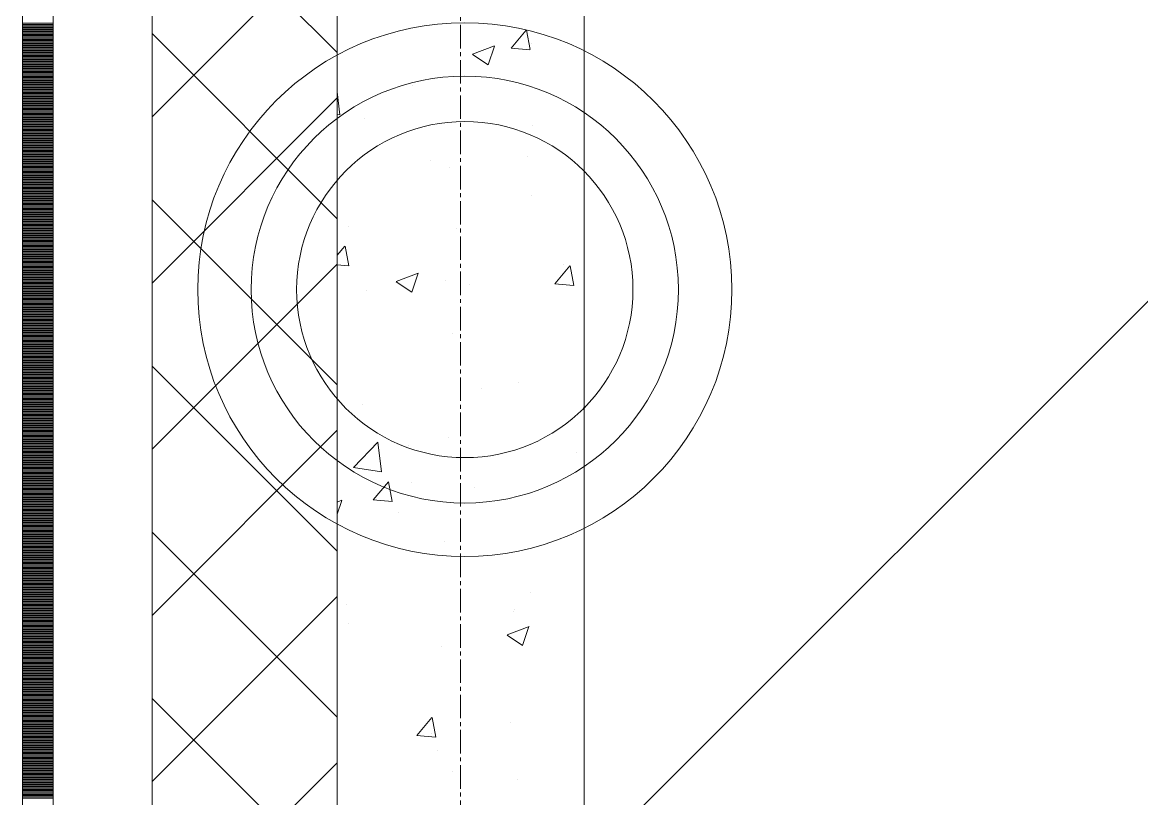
# Model space of a CAD drawing. Header units: millimetres. Extents: x 538266 to 1167394, y 114608 to 637157.
# Drawn here: x 828883 to 829789, y 169343 to 169972 of the extents above; entities that cross this region are included whole.
import ezdxf
from ezdxf.enums import TextEntityAlignment as Align

# ---------------------------------------------------------------- set-up
doc = ezdxf.new("R2010")
doc.units = ezdxf.units.MM
doc.linetypes.add('CENTER2', pattern=[28.575, 19.05, -3.175, 3.175, -3.175])
doc.linetypes.add('DASHED', pattern=[19.05, 12.7, -6.35])
doc.layers.get('Defpoints').update_dxf_attribs({"color": 140})
doc.layers.add('АР_Делит', color=120, linetype='Continuous', lineweight=0, plot=False)
for name, color, linetype, lineweight in [('АР_Стены ПЕНОблок', 52, 'Continuous', 20), ('АР_Тонкая', 254, 'Continuous', 5), ('АР_Утеплитель', 31, 'Continuous', 0), ('АР_Штриховка', 8, 'Continuous', 0)]:
    doc.layers.add(name, color=color, linetype=linetype, lineweight=lineweight)
doc.layers.add('РД_Оси_100', color=7, linetype='Continuous', lineweight=0, true_color=0x525252)
doc.layers.add('ФВ-5', color=7, linetype='Continuous')
doc.styles.add('style1', font='ARIALN.TTF')

# ---------------------------------------------------------------- blocks, each defined once
blk = doc.blocks.new('2_этаж')
at = {"layer": 'АР_Делит', "color": 18, "true_color": 0x000000}
for radius in [216.34, 173.04, 136.21]:
    blk.add_circle((672876.96, 169755.17), radius, dxfattribs=at)
at = {"layer": 'АР_Стены ПЕНОблок', "color": 18, "linetype": 'Continuous', "lineweight": 20, "true_color": 0x000000}
for p, q in [((672773.57, 213213.25), (672773.57, 137013.25)), ((672973.57, 137013.25), (672973.57, 213213.25))]:
    blk.add_line(p, q, dxfattribs=at)
at = {"layer": 'АР_Тонкая', "color": 18, "linetype": 'Continuous', "lineweight": 5, "true_color": 0x000000}
for p, q in [((672518.57, 213213.25), (672518.57, 137013.25)), ((672543.57, 213213.25), (672543.57, 137013.25)), ((672543.57, 137013.25), (672543.57, 213213.25)), ((672623.57, 137013.25), (672623.57, 213213.25))]:
    blk.add_line(p, q, dxfattribs=at)
at = {"layer": 'АР_Утеплитель', "color": 18, "linetype": 'Continuous', "lineweight": 0, "true_color": 0x000000}
for p, q in [((672623.57, 213213.25), (672623.57, 137013.25)), ((672773.57, 137013.25), (672773.57, 213213.25))]:
    blk.add_line(p, q, dxfattribs=at)
at = {"layer": 'АР_Штриховка', "color": 18, "linetype": 'Continuous', "lineweight": 0, "true_color": 0x000000}
for p, q in [((672773.57, 169947.32), (672623.57, 170097.32)), ((672623.57, 169895.18), (672773.57, 170045.18)), ((672518.57, 169971), (672543.57, 169971)), ((672518.57, 169970), (672543.57, 169970)), ((672518.57, 169969), (672543.57, 169969)), ((672518.57, 169968), (672543.57, 169968)), ((672518.57, 169967), (672543.57, 169967)), ((672518.57, 169966), (672543.57, 169966)), ((672518.57, 169965), (672543.57, 169965)), ((672518.57, 169964), (672543.57, 169964)), ((672518.57, 169963), (672543.57, 169963)), ((672518.57, 169962), (672543.57, 169962)), ((672518.57, 169961), (672543.57, 169961)), ((672518.57, 169960), (672543.57, 169960)), ((672518.57, 169959), (672543.57, 169959)), ((672518.57, 169958), (672543.57, 169958)), ((672773.57, 169812.61), (672623.57, 169962.61)), ((672914.52, 169950.92), (672926.77, 169965.52)), ((672929.91, 169949.63), (672926.97, 169965.55)), ((672518.57, 169957), (672543.57, 169957)), ((672518.57, 169956), (672543.57, 169956)), ((672518.57, 169955), (672543.57, 169955)), ((672518.57, 169954), (672543.57, 169954)), ((672518.57, 169953), (672543.57, 169953)), ((672518.57, 169952), (672543.57, 169952)), ((672518.57, 169951), (672543.57, 169951)), ((672518.57, 169950), (672543.57, 169950)), ((672518.57, 169949), (672543.57, 169949)), ((672883.2, 169945.89), (672900.98, 169952.72)), ((672895.78, 169937.23), (672900.93, 169952.57)), ((672914.52, 169950.92), (672929.7, 169949.59)), ((672931, 169954.47), (672931, 169954.47)), ((672518.57, 169948), (672543.57, 169948)), ((672518.57, 169947), (672543.57, 169947)), ((672518.57, 169946), (672543.57, 169946)), ((672518.57, 169945), (672543.57, 169945)), ((672518.57, 169944), (672543.57, 169944)), ((672518.57, 169943), (672543.57, 169943)), ((672518.57, 169942), (672543.57, 169942)), ((672518.57, 169941), (672543.57, 169941)), ((672518.57, 169940), (672543.57, 169940)), ((672883.13, 169945.75), (672895.77, 169937.23)), ((672518.57, 169939), (672543.57, 169939)), ((672518.57, 169938), (672543.57, 169938)), ((672518.57, 169937), (672543.57, 169937)), ((672518.57, 169936), (672543.57, 169936)), ((672518.57, 169935), (672543.57, 169935)), ((672518.57, 169934), (672543.57, 169934)), ((672518.57, 169933), (672543.57, 169933)), ((672518.57, 169932), (672543.57, 169932)), ((672518.57, 169931), (672543.57, 169931)), ((672518.57, 169930), (672543.57, 169930)), ((672518.57, 169929), (672543.57, 169929)), ((672518.57, 169928), (672543.57, 169928)), ((672518.57, 169927), (672543.57, 169927)), ((672518.57, 169926), (672543.57, 169926)), ((672518.57, 169925), (672543.57, 169925)), ((672518.57, 169924), (672543.57, 169924)), ((672518.57, 169923), (672543.57, 169923)), ((672518.57, 169922), (672543.57, 169922)), ((672518.57, 169921), (672543.57, 169921)), ((672518.57, 169920), (672543.57, 169920)), ((672518.57, 169919), (672543.57, 169919)), ((672518.57, 169918), (672543.57, 169918)), ((672518.57, 169917), (672543.57, 169917)), ((672518.57, 169916), (672543.57, 169916)), ((672518.57, 169915), (672543.57, 169915)), ((672518.57, 169914), (672543.57, 169914)), ((672518.57, 169913), (672543.57, 169913)), ((672775.73, 169896.89), (672773.57, 169915.48)), ((672834.22, 169920.47), (672834.22, 169920.47)), ((672518.57, 169912), (672543.57, 169912)), ((672518.57, 169911), (672543.57, 169911)), ((672518.57, 169910), (672543.57, 169910)), ((672518.57, 169909), (672543.57, 169909)), ((672518.57, 169908), (672543.57, 169908)), ((672518.57, 169907), (672543.57, 169907)), ((672518.57, 169906), (672543.57, 169906)), ((672518.57, 169905), (672543.57, 169905)), ((672518.57, 169904), (672543.57, 169904)), ((672623.57, 169760.48), (672773.57, 169910.48)), ((672518.57, 169903), (672543.57, 169903)), ((672518.57, 169902), (672543.57, 169902)), ((672518.57, 169901), (672543.57, 169901)), ((672518.57, 169900), (672543.57, 169900)), ((672518.57, 169899), (672543.57, 169899)), ((672518.57, 169898), (672543.57, 169898)), ((672518.57, 169897), (672543.57, 169897)), ((672518.57, 169896), (672543.57, 169896)), ((672518.57, 169895), (672543.57, 169895)), ((672773.57, 169897.12), (672775.72, 169896.79)), ((672518.57, 169894), (672543.57, 169894)), ((672518.57, 169893), (672543.57, 169893)), ((672518.57, 169892), (672543.57, 169892)), ((672518.57, 169891), (672543.57, 169891)), ((672518.57, 169890), (672543.57, 169890)), ((672518.57, 169889), (672543.57, 169889)), ((672518.57, 169888), (672543.57, 169888)), ((672518.57, 169887), (672543.57, 169887)), ((672518.57, 169886), (672543.57, 169886)), ((672795.95, 169893.72), (672795.95, 169893.72)), ((672873.19, 169888.84), (672873.19, 169888.84)), ((672931.54, 169887.99), (672931.54, 169887.99)), ((672518.57, 169885), (672543.57, 169885)), ((672518.57, 169884), (672543.57, 169884)), ((672518.57, 169883), (672543.57, 169883)), ((672518.57, 169882), (672543.57, 169882)), ((672518.57, 169881), (672543.57, 169881)), ((672518.57, 169880), (672543.57, 169880)), ((672518.57, 169879), (672543.57, 169879)), ((672518.57, 169878), (672543.57, 169878)), ((672518.57, 169877), (672543.57, 169877)), ((672518.57, 169876), (672543.57, 169876)), ((672518.57, 169875), (672543.57, 169875)), ((672518.57, 169874), (672543.57, 169874)), ((672518.57, 169873), (672543.57, 169873)), ((672518.57, 169872), (672543.57, 169872)), ((672518.57, 169871), (672543.57, 169871)), ((672518.57, 169870), (672543.57, 169870)), ((672518.57, 169869), (672543.57, 169869)), ((672518.57, 169868), (672543.57, 169868)), ((672518.57, 169867), (672543.57, 169867)), ((672518.57, 169866), (672543.57, 169866)), ((672518.57, 169865), (672543.57, 169865)), ((672518.57, 169864), (672543.57, 169864)), ((672518.57, 169863), (672543.57, 169863)), ((672518.57, 169862), (672543.57, 169862)), ((672518.57, 169861), (672543.57, 169861)), ((672518.57, 169860), (672543.57, 169860)), ((672518.57, 169859), (672543.57, 169859)), ((672518.57, 169858), (672543.57, 169858)), ((672849.51, 169859.6), (672849.51, 169859.6)), ((672927.76, 169862.66), (672927.76, 169862.66)), ((672518.57, 169857), (672543.57, 169857)), ((672518.57, 169856), (672543.57, 169856)), ((672518.57, 169855), (672543.57, 169855)), ((672518.57, 169854), (672543.57, 169854)), ((672518.57, 169853), (672543.57, 169853)), ((672518.57, 169852), (672543.57, 169852)), ((672518.57, 169851), (672543.57, 169851)), ((672518.57, 169850), (672543.57, 169850)), ((672518.57, 169849), (672543.57, 169849)), ((672864.18, 169854.29), (672864.18, 169854.29)), ((672518.57, 169848), (672543.57, 169848)), ((672518.57, 169847), (672543.57, 169847)), ((672518.57, 169846), (672543.57, 169846)), ((672518.57, 169845), (672543.57, 169845)), ((672518.57, 169844), (672543.57, 169844)), ((672518.57, 169843), (672543.57, 169843)), ((672518.57, 169842), (672543.57, 169842)), ((672518.57, 169841), (672543.57, 169841)), ((672518.57, 169840), (672543.57, 169840)), ((672518.57, 169839), (672543.57, 169839)), ((672518.57, 169838), (672543.57, 169838)), ((672518.57, 169837), (672543.57, 169837)), ((672518.57, 169836), (672543.57, 169836)), ((672518.57, 169835), (672543.57, 169835)), ((672518.57, 169834), (672543.57, 169834)), ((672518.57, 169833), (672543.57, 169833)), ((672518.57, 169832), (672543.57, 169832)), ((672518.57, 169831), (672543.57, 169831)), ((672931.23, 169831.58), (672931.23, 169831.58)), ((672518.57, 169830), (672543.57, 169830)), ((672518.57, 169829), (672543.57, 169829)), ((672518.57, 169828), (672543.57, 169828)), ((672518.57, 169827), (672543.57, 169827)), ((672518.57, 169826), (672543.57, 169826)), ((672518.57, 169825), (672543.57, 169825)), ((672518.57, 169824), (672543.57, 169824)), ((672518.57, 169823), (672543.57, 169823)), ((672518.57, 169822), (672543.57, 169822)), ((672773.57, 169677.91), (672623.57, 169827.91)), ((672518.57, 169821), (672543.57, 169821)), ((672518.57, 169820), (672543.57, 169820)), ((672518.57, 169819), (672543.57, 169819)), ((672518.57, 169818), (672543.57, 169818)), ((672518.57, 169817), (672543.57, 169817)), ((672518.57, 169816), (672543.57, 169816)), ((672518.57, 169815), (672543.57, 169815)), ((672518.57, 169814), (672543.57, 169814)), ((672518.57, 169813), (672543.57, 169813)), ((672518.57, 169812), (672543.57, 169812)), ((672518.57, 169811), (672543.57, 169811)), ((672518.57, 169810), (672543.57, 169810)), ((672518.57, 169809), (672543.57, 169809)), ((672518.57, 169808), (672543.57, 169808)), ((672518.57, 169807), (672543.57, 169807)), ((672518.57, 169806), (672543.57, 169806)), ((672518.57, 169805), (672543.57, 169805)), ((672518.57, 169804), (672543.57, 169804)), ((672783.1, 169806.15), (672783.1, 169806.15)), ((672870.1, 169804.28), (672870.1, 169804.28)), ((672518.57, 169803), (672543.57, 169803)), ((672518.57, 169802), (672543.57, 169802)), ((672518.57, 169801), (672543.57, 169801)), ((672518.57, 169800), (672543.57, 169800)), ((672518.57, 169799), (672543.57, 169799)), ((672518.57, 169798), (672543.57, 169798)), ((672518.57, 169797), (672543.57, 169797)), ((672518.57, 169796), (672543.57, 169796)), ((672518.57, 169795), (672543.57, 169795)), ((672518.57, 169794), (672543.57, 169794)), ((672518.57, 169793), (672543.57, 169793)), ((672518.57, 169792), (672543.57, 169792)), ((672518.57, 169791), (672543.57, 169791)), ((672518.57, 169790), (672543.57, 169790)), ((672518.57, 169789), (672543.57, 169789)), ((672518.57, 169788), (672543.57, 169788)), ((672518.57, 169787), (672543.57, 169787)), ((672518.57, 169786), (672543.57, 169786)), ((672773.57, 169782.95), (672779.82, 169790.4)), ((672782.96, 169774.51), (672780.03, 169790.43)), ((672518.57, 169785), (672543.57, 169785)), ((672518.57, 169784), (672543.57, 169784)), ((672518.57, 169783), (672543.57, 169783)), ((672518.57, 169782), (672543.57, 169782)), ((672518.57, 169781), (672543.57, 169781)), ((672518.57, 169780), (672543.57, 169780)), ((672518.57, 169779), (672543.57, 169779)), ((672518.57, 169778), (672543.57, 169778)), ((672518.57, 169777), (672543.57, 169777)), ((672518.57, 169776), (672543.57, 169776)), ((672518.57, 169775), (672543.57, 169775)), ((672518.57, 169774), (672543.57, 169774)), ((672518.57, 169773), (672543.57, 169773)), ((672518.57, 169772), (672543.57, 169772)), ((672518.57, 169771), (672543.57, 169771)), ((672518.57, 169770), (672543.57, 169770)), ((672518.57, 169769), (672543.57, 169769)), ((672518.57, 169768), (672543.57, 169768)), ((672623.57, 169625.77), (672773.57, 169775.77)), ((672773.57, 169775.28), (672782.76, 169774.47)), ((672821.39, 169761.7), (672839.18, 169768.53)), ((672833.98, 169753.04), (672839.13, 169768.39)), ((672949.76, 169759.87), (672962.01, 169774.46)), ((672957.14, 169775.14), (672957.14, 169775.14)), ((672965.15, 169758.57), (672962.21, 169774.49)), ((672518.57, 169767), (672543.57, 169767)), ((672518.57, 169766), (672543.57, 169766)), ((672518.57, 169765), (672543.57, 169765)), ((672518.57, 169764), (672543.57, 169764)), ((672518.57, 169763), (672543.57, 169763)), ((672518.57, 169762), (672543.57, 169762)), ((672518.57, 169761), (672543.57, 169761)), ((672518.57, 169760), (672543.57, 169760)), ((672518.57, 169759), (672543.57, 169759)), ((672821.33, 169761.56), (672833.97, 169753.04)), ((672860.95, 169762.48), (672860.95, 169762.48)), ((672881.01, 169758.88), (672881.01, 169758.88)), ((672949.76, 169759.86), (672964.94, 169758.53)), ((672518.57, 169758), (672543.57, 169758)), ((672518.57, 169757), (672543.57, 169757)), ((672518.57, 169756), (672543.57, 169756)), ((672518.57, 169755), (672543.57, 169755)), ((672518.57, 169754), (672543.57, 169754)), ((672518.57, 169753), (672543.57, 169753)), ((672518.57, 169752), (672543.57, 169752)), ((672518.57, 169751), (672543.57, 169751)), ((672518.57, 169750), (672543.57, 169750)), ((672797.36, 169754.11), (672797.36, 169754.11)), ((672518.57, 169749), (672543.57, 169749)), ((672518.57, 169748), (672543.57, 169748)), ((672518.57, 169747), (672543.57, 169747)), ((672518.57, 169746), (672543.57, 169746)), ((672518.57, 169745), (672543.57, 169745)), ((672518.57, 169744), (672543.57, 169744)), ((672518.57, 169743), (672543.57, 169743)), ((672518.57, 169742), (672543.57, 169742)), ((672518.57, 169741), (672543.57, 169741)), ((672518.57, 169740), (672543.57, 169740)), ((672518.57, 169739), (672543.57, 169739)), ((672518.57, 169738), (672543.57, 169738)), ((672518.57, 169737), (672543.57, 169737)), ((672518.57, 169736), (672543.57, 169736)), ((672518.57, 169735), (672543.57, 169735)), ((672518.57, 169734), (672543.57, 169734)), ((672518.57, 169733), (672543.57, 169733)), ((672518.57, 169732), (672543.57, 169732)), ((672518.57, 169731), (672543.57, 169731)), ((672518.57, 169730), (672543.57, 169730)), ((672518.57, 169729), (672543.57, 169729)), ((672518.57, 169728), (672543.57, 169728)), ((672518.57, 169727), (672543.57, 169727)), ((672518.57, 169726), (672543.57, 169726)), ((672518.57, 169725), (672543.57, 169725)), ((672518.57, 169724), (672543.57, 169724)), ((672518.57, 169723), (672543.57, 169723)), ((672518.57, 169722), (672543.57, 169722)), ((672518.57, 169721), (672543.57, 169721)), ((672518.57, 169720), (672543.57, 169720)), ((672518.57, 169719), (672543.57, 169719)), ((672518.57, 169718), (672543.57, 169718)), ((672518.57, 169717), (672543.57, 169717)), ((672518.57, 169716), (672543.57, 169716)), ((672518.57, 169715), (672543.57, 169715)), ((672518.57, 169714), (672543.57, 169714)), ((672518.57, 169713), (672543.57, 169713)), ((672867.01, 169719.73), (672867.01, 169719.73)), ((672518.57, 169712), (672543.57, 169712)), ((672518.57, 169711), (672543.57, 169711)), ((672518.57, 169710), (672543.57, 169710)), ((672518.57, 169709), (672543.57, 169709)), ((672518.57, 169708), (672543.57, 169708)), ((672518.57, 169707), (672543.57, 169707)), ((672518.57, 169706), (672543.57, 169706)), ((672518.57, 169705), (672543.57, 169705)), ((672518.57, 169704), (672543.57, 169704)), ((672518.57, 169703), (672543.57, 169703)), ((672518.57, 169702), (672543.57, 169702)), ((672518.57, 169701), (672543.57, 169701)), ((672518.57, 169700), (672543.57, 169700)), ((672518.57, 169699), (672543.57, 169699)), ((672518.57, 169698), (672543.57, 169698)), ((672518.57, 169697), (672543.57, 169697)), ((672518.57, 169696), (672543.57, 169696)), ((672518.57, 169695), (672543.57, 169695)), ((672518.57, 169694), (672543.57, 169694)), ((672518.57, 169693), (672543.57, 169693)), ((672518.57, 169692), (672543.57, 169692)), ((672518.57, 169691), (672543.57, 169691)), ((672518.57, 169690), (672543.57, 169690)), ((672518.57, 169689), (672543.57, 169689)), ((672518.57, 169688), (672543.57, 169688)), ((672518.57, 169687), (672543.57, 169687)), ((672518.57, 169686), (672543.57, 169686)), ((672773.57, 169543.21), (672623.57, 169693.21)), ((672518.57, 169685), (672543.57, 169685)), ((672518.57, 169684), (672543.57, 169684)), ((672518.57, 169683), (672543.57, 169683)), ((672518.57, 169682), (672543.57, 169682)), ((672518.57, 169681), (672543.57, 169681)), ((672518.57, 169680), (672543.57, 169680)), ((672518.57, 169679), (672543.57, 169679)), ((672518.57, 169678), (672543.57, 169678)), ((672518.57, 169677), (672543.57, 169677)), ((672920.74, 169680.03), (672920.74, 169680.03)), ((672518.57, 169676), (672543.57, 169676)), ((672518.57, 169675), (672543.57, 169675)), ((672518.57, 169674), (672543.57, 169674)), ((672518.57, 169673), (672543.57, 169673)), ((672518.57, 169672), (672543.57, 169672)), ((672518.57, 169671), (672543.57, 169671)), ((672518.57, 169670), (672543.57, 169670)), ((672518.57, 169669), (672543.57, 169669)), ((672518.57, 169668), (672543.57, 169668)), ((672890.32, 169674.96), (672890.32, 169674.96)), ((672518.57, 169667), (672543.57, 169667)), ((672518.57, 169666), (672543.57, 169666)), ((672518.57, 169665), (672543.57, 169665)), ((672518.57, 169664), (672543.57, 169664)), ((672518.57, 169663), (672543.57, 169663)), ((672518.57, 169662), (672543.57, 169662)), ((672518.57, 169661), (672543.57, 169661)), ((672518.57, 169660), (672543.57, 169660)), ((672518.57, 169659), (672543.57, 169659)), ((672794.13, 169662.3), (672794.13, 169662.3)), ((672972.95, 169659.3), (672973.57, 169658.88)), ((672973.01, 169659.44), (672973.57, 169659.65)), ((672518.57, 169658), (672543.57, 169658)), ((672518.57, 169657), (672543.57, 169657)), ((672518.57, 169656), (672543.57, 169656)), ((672518.57, 169655), (672543.57, 169655)), ((672518.57, 169654), (672543.57, 169654)), ((672518.57, 169653), (672543.57, 169653)), ((672518.57, 169652), (672543.57, 169652)), ((672518.57, 169651), (672543.57, 169651)), ((672518.57, 169650), (672543.57, 169650)), ((672518.57, 169649), (672543.57, 169649)), ((672518.57, 169648), (672543.57, 169648)), ((672518.57, 169647), (672543.57, 169647)), ((672518.57, 169646), (672543.57, 169646)), ((672518.57, 169645), (672543.57, 169645)), ((672518.57, 169644), (672543.57, 169644)), ((672518.57, 169643), (672543.57, 169643)), ((672518.57, 169642), (672543.57, 169642)), ((672518.57, 169641), (672543.57, 169641)), ((672623.57, 169491.07), (672773.57, 169641.07)), ((672518.57, 169640), (672543.57, 169640)), ((672518.57, 169639), (672543.57, 169639)), ((672518.57, 169638), (672543.57, 169638)), ((672518.57, 169637), (672543.57, 169637)), ((672518.57, 169636), (672543.57, 169636)), ((672518.57, 169635), (672543.57, 169635)), ((672518.57, 169634), (672543.57, 169634)), ((672518.57, 169633), (672543.57, 169633)), ((672518.57, 169632), (672543.57, 169632)), ((672786.76, 169610.92), (672806.54, 169631.54)), ((672809.41, 169607.42), (672806.6, 169631.54)), ((672863.93, 169635.17), (672863.93, 169635.17)), ((672518.57, 169631), (672543.57, 169631)), ((672518.57, 169630), (672543.57, 169630)), ((672518.57, 169629), (672543.57, 169629)), ((672518.57, 169628), (672543.57, 169628)), ((672518.57, 169627), (672543.57, 169627)), ((672518.57, 169626), (672543.57, 169626)), ((672518.57, 169625), (672543.57, 169625)), ((672518.57, 169624), (672543.57, 169624)), ((672518.57, 169623), (672543.57, 169623)), ((672831.55, 169629.09), (672831.55, 169629.09)), ((672967.14, 169623.36), (672967.14, 169623.36)), ((672518.57, 169622), (672543.57, 169622)), ((672518.57, 169621), (672543.57, 169621)), ((672518.57, 169620), (672543.57, 169620)), ((672518.57, 169619), (672543.57, 169619)), ((672518.57, 169618), (672543.57, 169618)), ((672518.57, 169617), (672543.57, 169617)), ((672518.57, 169616), (672543.57, 169616)), ((672518.57, 169615), (672543.57, 169615)), ((672518.57, 169614), (672543.57, 169614)), ((672518.57, 169613), (672543.57, 169613)), ((672518.57, 169612), (672543.57, 169612)), ((672518.57, 169611), (672543.57, 169611)), ((672518.57, 169610), (672543.57, 169610)), ((672518.57, 169609), (672543.57, 169609)), ((672518.57, 169608), (672543.57, 169608)), ((672518.57, 169607), (672543.57, 169607)), ((672518.57, 169606), (672543.57, 169606)), ((672518.57, 169605), (672543.57, 169605)), ((672786.8, 169610.83), (672809.39, 169607.32)), ((672518.57, 169604), (672543.57, 169604)), ((672518.57, 169603), (672543.57, 169603)), ((672518.57, 169602), (672543.57, 169602)), ((672518.57, 169601), (672543.57, 169601)), ((672518.57, 169600), (672543.57, 169600)), ((672518.57, 169599), (672543.57, 169599)), ((672518.57, 169598), (672543.57, 169598)), ((672518.57, 169597), (672543.57, 169597)), ((672518.57, 169596), (672543.57, 169596)), ((672518.57, 169595), (672543.57, 169595)), ((672802.82, 169584.75), (672815.07, 169599.34)), ((672818.21, 169583.45), (672815.27, 169599.38)), ((672833.47, 169598.83), (672833.47, 169598.83)), ((672518.57, 169594), (672543.57, 169594)), ((672518.57, 169593), (672543.57, 169593)), ((672518.57, 169592), (672543.57, 169592)), ((672518.57, 169591), (672543.57, 169591)), ((672518.57, 169590), (672543.57, 169590)), ((672518.57, 169589), (672543.57, 169589)), ((672518.57, 169588), (672543.57, 169588)), ((672518.57, 169587), (672543.57, 169587)), ((672518.57, 169586), (672543.57, 169586)), ((672885.1, 169594.97), (672885.1, 169594.97)), ((672518.57, 169585), (672543.57, 169585)), ((672518.57, 169584), (672543.57, 169584)), ((672518.57, 169583), (672543.57, 169583)), ((672518.57, 169582), (672543.57, 169582)), ((672518.57, 169581), (672543.57, 169581)), ((672518.57, 169580), (672543.57, 169580)), ((672518.57, 169579), (672543.57, 169579)), ((672518.57, 169578), (672543.57, 169578)), ((672518.57, 169577), (672543.57, 169577)), ((672773.57, 169582.88), (672777.38, 169584.34)), ((672773.57, 169573), (672777.33, 169584.2)), ((672802.82, 169584.75), (672818, 169583.42)), ((672518.57, 169576), (672543.57, 169576)), ((672518.57, 169575), (672543.57, 169575)), ((672518.57, 169574), (672543.57, 169574)), ((672518.57, 169573), (672543.57, 169573)), ((672518.57, 169572), (672543.57, 169572)), ((672518.57, 169571), (672543.57, 169571)), ((672518.57, 169570), (672543.57, 169570)), ((672518.57, 169569), (672543.57, 169569)), ((672518.57, 169568), (672543.57, 169568)), ((672823.5, 169574.78), (672823.5, 169574.78)), ((672518.57, 169567), (672543.57, 169567)), ((672518.57, 169566), (672543.57, 169566)), ((672518.57, 169565), (672543.57, 169565)), ((672518.57, 169564), (672543.57, 169564)), ((672518.57, 169563), (672543.57, 169563)), ((672518.57, 169562), (672543.57, 169562)), ((672518.57, 169561), (672543.57, 169561)), ((672518.57, 169560), (672543.57, 169560)), ((672518.57, 169559), (672543.57, 169559)), ((672518.57, 169558), (672543.57, 169558)), ((672518.57, 169557), (672543.57, 169557)), ((672518.57, 169556), (672543.57, 169556)), ((672518.57, 169555), (672543.57, 169555)), ((672518.57, 169554), (672543.57, 169554)), ((672518.57, 169553), (672543.57, 169553)), ((672518.57, 169552), (672543.57, 169552)), ((672518.57, 169551), (672543.57, 169551)), ((672518.57, 169550), (672543.57, 169550)), ((672773.57, 169408.5), (672623.57, 169558.5)), ((672860.84, 169550.62), (672860.84, 169550.62)), ((672518.57, 169549), (672543.57, 169549)), ((672518.57, 169548), (672543.57, 169548)), ((672518.57, 169547), (672543.57, 169547)), ((672518.57, 169546), (672543.57, 169546)), ((672518.57, 169545), (672543.57, 169545)), ((672518.57, 169544), (672543.57, 169544)), ((672518.57, 169543), (672543.57, 169543)), ((672518.57, 169542), (672543.57, 169542)), ((672518.57, 169541), (672543.57, 169541)), ((672518.57, 169540), (672543.57, 169540)), ((672518.57, 169539), (672543.57, 169539)), ((672518.57, 169538), (672543.57, 169538)), ((672518.57, 169537), (672543.57, 169537)), ((672518.57, 169536), (672543.57, 169536)), ((672518.57, 169535), (672543.57, 169535)), ((672518.57, 169534), (672543.57, 169534)), ((672518.57, 169533), (672543.57, 169533)), ((672518.57, 169532), (672543.57, 169532)), ((672518.57, 169531), (672543.57, 169531)), ((672518.57, 169530), (672543.57, 169530)), ((672518.57, 169529), (672543.57, 169529)), ((672518.57, 169528), (672543.57, 169528)), ((672518.57, 169527), (672543.57, 169527)), ((672518.57, 169526), (672543.57, 169526)), ((672518.57, 169525), (672543.57, 169525)), ((672518.57, 169524), (672543.57, 169524)), ((672518.57, 169523), (672543.57, 169523)), ((672518.57, 169522), (672543.57, 169522)), ((672518.57, 169521), (672543.57, 169521)), ((672518.57, 169520), (672543.57, 169520)), ((672518.57, 169519), (672543.57, 169519)), ((672518.57, 169518), (672543.57, 169518)), ((672518.57, 169517), (672543.57, 169517)), ((672518.57, 169516), (672543.57, 169516)), ((672518.57, 169515), (672543.57, 169515)), ((672518.57, 169514), (672543.57, 169514)), ((672518.57, 169513), (672543.57, 169513)), ((672518.57, 169512), (672543.57, 169512)), ((672518.57, 169511), (672543.57, 169511)), ((672518.57, 169510), (672543.57, 169510)), ((672518.57, 169509), (672543.57, 169509)), ((672518.57, 169508), (672543.57, 169508)), ((672518.57, 169507), (672543.57, 169507)), ((672518.57, 169506), (672543.57, 169506)), ((672518.57, 169505), (672543.57, 169505)), ((672623.57, 169356.36), (672773.57, 169506.36)), ((672930.48, 169509.94), (672930.48, 169509.94)), ((672518.57, 169504), (672543.57, 169504)), ((672518.57, 169503), (672543.57, 169503)), ((672518.57, 169502), (672543.57, 169502)), ((672518.57, 169501), (672543.57, 169501)), ((672518.57, 169500), (672543.57, 169500)), ((672518.57, 169499), (672543.57, 169499)), ((672518.57, 169498), (672543.57, 169498)), ((672518.57, 169497), (672543.57, 169497)), ((672518.57, 169496), (672543.57, 169496)), ((672781.01, 169499.98), (672781.01, 169499.98)), ((672917.1, 169495.72), (672917.1, 169495.72)), ((672518.57, 169495), (672543.57, 169495)), ((672518.57, 169494), (672543.57, 169494)), ((672518.57, 169493), (672543.57, 169493)), ((672518.57, 169492), (672543.57, 169492)), ((672518.57, 169491), (672543.57, 169491)), ((672518.57, 169490), (672543.57, 169490)), ((672518.57, 169489), (672543.57, 169489)), ((672518.57, 169488), (672543.57, 169488)), ((672518.57, 169487), (672543.57, 169487)), ((672916.6, 169494.25), (672916.6, 169494.25)), ((672518.57, 169486), (672543.57, 169486)), ((672518.57, 169485), (672543.57, 169485)), ((672518.57, 169484), (672543.57, 169484)), ((672518.57, 169483), (672543.57, 169483)), ((672518.57, 169482), (672543.57, 169482)), ((672518.57, 169481), (672543.57, 169481)), ((672518.57, 169480), (672543.57, 169480)), ((672518.57, 169479), (672543.57, 169479)), ((672518.57, 169478), (672543.57, 169478)), ((672782.35, 169484.52), (672782.35, 169484.52)), ((672911.21, 169475.25), (672928.99, 169482.08)), ((672923.79, 169466.58), (672928.94, 169481.93)), ((672518.57, 169477), (672543.57, 169477)), ((672518.57, 169476), (672543.57, 169476)), ((672518.57, 169475), (672543.57, 169475)), ((672518.57, 169474), (672543.57, 169474)), ((672518.57, 169473), (672543.57, 169473)), ((672518.57, 169472), (672543.57, 169472)), ((672518.57, 169471), (672543.57, 169471)), ((672518.57, 169470), (672543.57, 169470)), ((672518.57, 169469), (672543.57, 169469)), ((672911.14, 169475.11), (672923.78, 169466.59)), ((672518.57, 169468), (672543.57, 169468)), ((672518.57, 169467), (672543.57, 169467)), ((672518.57, 169466), (672543.57, 169466)), ((672518.57, 169465), (672543.57, 169465)), ((672518.57, 169464), (672543.57, 169464)), ((672518.57, 169463), (672543.57, 169463)), ((672518.57, 169462), (672543.57, 169462)), ((672518.57, 169461), (672543.57, 169461)), ((672518.57, 169460), (672543.57, 169460)), ((672518.57, 169459), (672543.57, 169459)), ((672857.75, 169466.06), (672857.75, 169466.06)), ((672518.57, 169458), (672543.57, 169458)), ((672518.57, 169457), (672543.57, 169457)), ((672518.57, 169456), (672543.57, 169456)), ((672518.57, 169455), (672543.57, 169455)), ((672518.57, 169454), (672543.57, 169454)), ((672518.57, 169453), (672543.57, 169453)), ((672518.57, 169452), (672543.57, 169452)), ((672518.57, 169451), (672543.57, 169451)), ((672518.57, 169450), (672543.57, 169450)), ((672518.57, 169449), (672543.57, 169449)), ((672518.57, 169448), (672543.57, 169448)), ((672518.57, 169447), (672543.57, 169447)), ((672518.57, 169446), (672543.57, 169446)), ((672518.57, 169445), (672543.57, 169445)), ((672518.57, 169444), (672543.57, 169444)), ((672518.57, 169443), (672543.57, 169443)), ((672518.57, 169442), (672543.57, 169442)), ((672518.57, 169441), (672543.57, 169441)), ((672518.57, 169440), (672543.57, 169440)), ((672518.57, 169439), (672543.57, 169439)), ((672518.57, 169438), (672543.57, 169438)), ((672518.57, 169437), (672543.57, 169437)), ((672518.57, 169436), (672543.57, 169436)), ((672518.57, 169435), (672543.57, 169435)), ((672518.57, 169434), (672543.57, 169434)), ((672518.57, 169433), (672543.57, 169433)), ((672518.57, 169432), (672543.57, 169432)), ((672518.57, 169431), (672543.57, 169431)), ((672518.57, 169430), (672543.57, 169430)), ((672518.57, 169429), (672543.57, 169429)), ((672518.57, 169428), (672543.57, 169428)), ((672518.57, 169427), (672543.57, 169427)), ((672518.57, 169426), (672543.57, 169426)), ((672518.57, 169425), (672543.57, 169425)), ((672518.57, 169424), (672543.57, 169424)), ((672518.57, 169423), (672543.57, 169423)), ((672773.57, 169273.8), (672623.57, 169423.8)), ((672518.57, 169422), (672543.57, 169422)), ((672518.57, 169421), (672543.57, 169421)), ((672518.57, 169420), (672543.57, 169420)), ((672518.57, 169419), (672543.57, 169419)), ((672518.57, 169418), (672543.57, 169418)), ((672518.57, 169417), (672543.57, 169417)), ((672518.57, 169416), (672543.57, 169416)), ((672518.57, 169415), (672543.57, 169415)), ((672518.57, 169414), (672543.57, 169414)), ((672518.57, 169413), (672543.57, 169413)), ((672518.57, 169412), (672543.57, 169412)), ((672518.57, 169411), (672543.57, 169411)), ((672518.57, 169410), (672543.57, 169410)), ((672518.57, 169409), (672543.57, 169409)), ((672518.57, 169408), (672543.57, 169408)), ((672518.57, 169407), (672543.57, 169407)), ((672518.57, 169406), (672543.57, 169406)), ((672518.57, 169405), (672543.57, 169405)), ((672838.07, 169393.69), (672850.31, 169408.29)), ((672853.45, 169392.4), (672850.51, 169408.32)), ((672518.57, 169404), (672543.57, 169404)), ((672518.57, 169403), (672543.57, 169403)), ((672518.57, 169402), (672543.57, 169402)), ((672518.57, 169401), (672543.57, 169401)), ((672518.57, 169400), (672543.57, 169400)), ((672518.57, 169399), (672543.57, 169399)), ((672518.57, 169398), (672543.57, 169398)), ((672518.57, 169397), (672543.57, 169397)), ((672518.57, 169396), (672543.57, 169396)), ((672850.28, 169395.54), (672850.28, 169395.54)), ((672913.86, 169403.91), (672913.86, 169403.91)), ((672518.57, 169395), (672543.57, 169395)), ((672518.57, 169394), (672543.57, 169394)), ((672518.57, 169393), (672543.57, 169393)), ((672518.57, 169392), (672543.57, 169392)), ((672518.57, 169391), (672543.57, 169391)), ((672518.57, 169390), (672543.57, 169390)), ((672518.57, 169389), (672543.57, 169389)), ((672518.57, 169388), (672543.57, 169388)), ((672518.57, 169387), (672543.57, 169387)), ((672838.07, 169393.69), (672853.25, 169392.36)), ((672518.57, 169386), (672543.57, 169386)), ((672518.57, 169385), (672543.57, 169385)), ((672518.57, 169384), (672543.57, 169384)), ((672518.57, 169383), (672543.57, 169383)), ((672518.57, 169382), (672543.57, 169382)), ((672518.57, 169381), (672543.57, 169381)), ((672518.57, 169380), (672543.57, 169380)), ((672518.57, 169379), (672543.57, 169379)), ((672518.57, 169378), (672543.57, 169378)), ((672854.66, 169381.51), (672854.66, 169381.51)), ((672518.57, 169377), (672543.57, 169377)), ((672518.57, 169376), (672543.57, 169376)), ((672518.57, 169375), (672543.57, 169375)), ((672518.57, 169374), (672543.57, 169374)), ((672518.57, 169373), (672543.57, 169373)), ((672518.57, 169372), (672543.57, 169372)), ((672518.57, 169371), (672543.57, 169371)), ((672518.57, 169370), (672543.57, 169370)), ((672518.57, 169369), (672543.57, 169369)), ((672623.57, 169221.66), (672773.57, 169371.66)), ((672518.57, 169368), (672543.57, 169368)), ((672518.57, 169367), (672543.57, 169367)), ((672518.57, 169366), (672543.57, 169366)), ((672518.57, 169365), (672543.57, 169365)), ((672518.57, 169364), (672543.57, 169364)), ((672518.57, 169363), (672543.57, 169363)), ((672518.57, 169362), (672543.57, 169362)), ((672518.57, 169361), (672543.57, 169361)), ((672518.57, 169360), (672543.57, 169360)), ((672867.14, 169364.45), (672867.14, 169364.45)), ((672518.57, 169359), (672543.57, 169359)), ((672518.57, 169358), (672543.57, 169358)), ((672518.57, 169357), (672543.57, 169357)), ((672518.57, 169356), (672543.57, 169356)), ((672518.57, 169355), (672543.57, 169355)), ((672518.57, 169354), (672543.57, 169354)), ((672518.57, 169353), (672543.57, 169353)), ((672518.57, 169352), (672543.57, 169352)), ((672518.57, 169351), (672543.57, 169351)), ((672919.99, 169358.39), (672919.99, 169358.39)), ((672518.57, 169350), (672543.57, 169350)), ((672518.57, 169349), (672543.57, 169349)), ((672518.57, 169348), (672543.57, 169348)), ((672518.57, 169347), (672543.57, 169347)), ((672518.57, 169346), (672543.57, 169346)), ((672518.57, 169345), (672543.57, 169345)), ((672518.57, 169344), (672543.57, 169344)), ((672518.57, 169343), (672543.57, 169343))]:
    blk.add_line(p, q, dxfattribs=at)
at = {"layer": 'Defpoints', "color": 18, "true_color": 0x000000, "style": 'style1'}
for p in [(677970.57, 219836.39), (678101.19, 211681.39)]:
    blk.add_attdef('АР-ПОМЕЩЕНИЕ:НАИМЕНОВАНИЕ', text='', height=100, dxfattribs=at).set_placement(p, align=Align.MIDDLE)
blk = doc.blocks.new('СОШ_2200_АР_ОСИ_М100_28.05.24')
at = {"layer": 'АР_Делит', "color": 251, "linetype": 'DASHED', "true_color": 0x636466}
blk.add_lwpolyline([(114955, 135155), (114955, -355), (93595.036, -355), (93595.036, 13855), (94145, 13855), (94145, 68320), (66055, 68320), (66055, 13857.73), (83455, 13857.73), (83455, -355), (45245, -355), (45245, 13145), (44695, 13145), (44695, 26755), (45245, 26755), (45245, 68320), (20455, 68320), (20455, 26755), (27955, 26755), (27955, 13145), (-355, 13145), (-355, 100855)], dxfattribs=at)
at = {"layer": 'РД_Оси_100', "color": 251, "linetype": 'CENTER2', "true_color": 0x636466}
blk.add_line((0, -6155), (0, 139938.679), dxfattribs=at)

msp = doc.modelspace()

# ---------------------------------------------------------------- hatches: boundary and pattern name
at = {"layer": 'ФВ-5'}
h = msp.add_hatch(dxfattribs=at)
h.set_pattern_fill('ANSI31', color=3, scale=300)
h.paths.add_polyline_path([(849237.83, 163560.99), (849237.83, 164465.51, -0.27475), (849124.88, 164655.54, -0.245742), (849217.83, 164833.24), (849217.83, 165213.25), (845769.48, 165213.25, -0.618518), (845382.35, 165213.25), (843647.83, 165213.25), (843647.83, 164913.25), (842747.83, 164913.25), (842747.83, 165213.25), (842667.83, 165213.25), (842667.83, 164793.25), (841647.83, 164793.25), (841647.83, 164713.25), (841647.83, 161813.25), (841647.83, 161313.25), (841647.83, 160413.25), (841647.83, 158613.25), (841647.83, 158389.41, -0.260437), (841750.78, 158205.17, -0.260437), (841647.83, 158020.93), (841647.83, 157055.57, -0.260437), (841750.78, 156871.33, -0.260437), (841647.83, 156687.09), (841647.83, 156333.25), (842017.83, 156333.25), (842017.83, 156113.25), (849237.83, 156113.25), (849237.83, 156880.92, -0.27475), (849124.88, 157070.96, -0.27475), (849237.83, 157260.99), (849237.83, 160413.25), (849217.83, 160413.25), (849217.83, 161313.25), (849218.54, 162376.98, -0.246803), (849124.88, 162555.17, -0.27475), (849237.83, 162745.2), (849237.83, 163180.92, -0.27475), (849124.88, 163370.96, -0.27475)])
h.paths.add_polyline_path([(845558.64, 161395.97), (845008.64, 161395.97, -1), (845008.64, 161995.97), (845558.64, 161995.97, -1)], flags=16)
h.paths.add_polyline_path([(842291.63, 157558.88, -1), (841691.63, 157558.88, -1)], flags=16)
h.paths.add_polyline_path([(849124.88, 171855.54, -0.27475), (849237.83, 172045.58), (849237.83, 172480.92, -0.27475), (849124.88, 172670.96, -0.27475), (849237.83, 172860.99), (849237.83, 173765.51, -0.27475), (849124.88, 173955.54, -0.27475), (849237.83, 174145.58), (849237.83, 174163.25), (849217.83, 174163.25), (849217.83, 174513.25), (844057.83, 174513.25), (844057.83, 174513.25), (844057.83, 174213.25), (843157.83, 174213.25), (843157.83, 174513.25), (843077.83, 174513.25), (843077.83, 174093.25), (842057.83, 174093.25), (842057.83, 173373.25), (842057.83, 172433.25), (841647.83, 172433.25), (841647.83, 172363.25), (841647.83, 170613.25), (841647.83, 169713.25), (841647.83, 169339.41, -0.260437), (841750.78, 169155.17, -0.260437), (841647.83, 168970.93), (841670.85, 167335.45, -1), (842270.85, 167335.45, -1), (841670.85, 167335.45), (841650.71, 166353.77, -0.256246), (841750.78, 166171.33, -0.105217), (841732.04, 166083.25), (841867.83, 166083.25), (841867.83, 165413.25), (845385.88, 165413.25, -0.594367), (845765.95, 165413.25), (849217.83, 165413.25), (849217.83, 165913.25), (849218.05, 166193.1, -0.246072), (849124.88, 166370.96, -0.27475), (849237.83, 166560.99), (849237.83, 169713.25), (849213.53, 169713.25), (849217.83, 169717.55), (849217.83, 170613.25), (849218.87, 171677.13, -0.247282)])
h.paths.add_polyline_path([(845615.62, 168700.58), (845065.62, 168700.58, -1), (845065.62, 169300.58), (845615.62, 169300.58, -1)], flags=16)
h.paths.add_polyline_path([(836927.83, 171813.25), (836927.83, 172713.25), (836927.83, 172987.09, -0.260437), (836824.88, 173171.33, -0.260437), (836927.83, 173355.57), (836927.83, 175970.93, -0.260437), (836824.88, 176155.17, -0.260437), (836927.83, 176339.41), (836927.83, 176413.25), (836927.83, 176913.25), (833193.32, 176913.25, -0.618518), (832806.19, 176913.25), (829360.51, 176913.25), (829357.83, 176910.57), (829357.83, 176413.25), (829357.74, 176237.44, -0.255873), (829457.56, 176055.17, -0.284268), (829337.83, 175861.61), (829337.83, 172713.25), (829357.83, 172713.25), (829357.83, 171813.25), (829357.22, 170753.93, -0.256632), (829457.56, 170571.33, -0.284268), (829337.83, 170377.76), (829337.83, 169948.73, -0.284268), (829457.56, 169755.17, -0.284268), (829337.83, 169561.61), (829337.83, 168664.89, -0.284268), (829457.56, 168471.33, -0.255743), (829357.83, 168289.11), (829357.83, 167813.25), (832809.72, 167813.25, -0.594367), (833189.79, 167813.25), (834927.83, 167813.25), (834927.83, 168113.25), (835827.83, 168113.25), (835827.83, 167813.25), (835907.83, 167813.25), (835907.83, 168233.25), (836927.83, 168233.25), (836927.83, 168313.25)])
h.paths.add_polyline_path([(832552.08, 172650.64), (832002.08, 172650.64, -1), (832002.08, 173250.64), (832552.08, 173250.64, -1)], flags=16)
h.paths.add_polyline_path([(836927.83, 166670.93, -0.260437), (836824.88, 166855.17, -0.105217), (836843.63, 166943.25), (836707.83, 166943.25), (836707.83, 167613.25), (833193.32, 167613.25, -0.618518), (832806.19, 167613.25), (829357.83, 167613.25), (829357.83, 167113.25), (829357.72, 166937.46, -0.255913), (829457.56, 166755.17, -0.284268), (829337.83, 166561.61), (829337.83, 163413.25), (829357.83, 163413.25), (829357.83, 162513.25), (829357, 161454.07, -0.256955), (829457.56, 161271.33, -0.284268), (829337.83, 161077.76), (829337.83, 160648.73, -0.284268), (829457.56, 160455.17, -0.284268), (829337.83, 160261.61), (829337.83, 159364.89, -0.284268), (829457.56, 159171.33, -0.255743), (829357.83, 158989.11), (829357.83, 158513.25), (832809.67, 158513.32, -0.59466), (833189.83, 158513.33), (834927.81, 158513.37), (834927.83, 158513.41), (834927.83, 158813.41), (835827.83, 158813.41), (835827.83, 158513.39), (835907.83, 158513.39), (835907.83, 158933.41), (836927.83, 158933.41), (836927.83, 159013.25), (836927.83, 159543.25), (836927.83, 161303.25), (836927.83, 161813.25), (836927.83, 162513.25), (836927.83, 163413.25), (836927.83, 163687.09, -0.260437), (836824.88, 163871.33, -0.260437), (836927.83, 164055.57)])
h.paths.add_polyline_path([(832518.25, 163600.5), (831968.25, 163600.5, -1), (831968.25, 164200.5), (832518.25, 164200.5, -1)], flags=16)

# ---------------------------------------------------------------- block references
msp.add_blockref('2_этаж', (156364.26, 0))
at = {"layer": 'РД_Оси_100'}
msp.add_blockref('СОШ_2200_АР_ОСИ_М100_28.05.24', (829237.83, 122413.25), dxfattribs=at)

doc.saveas('drawing.dxf')
